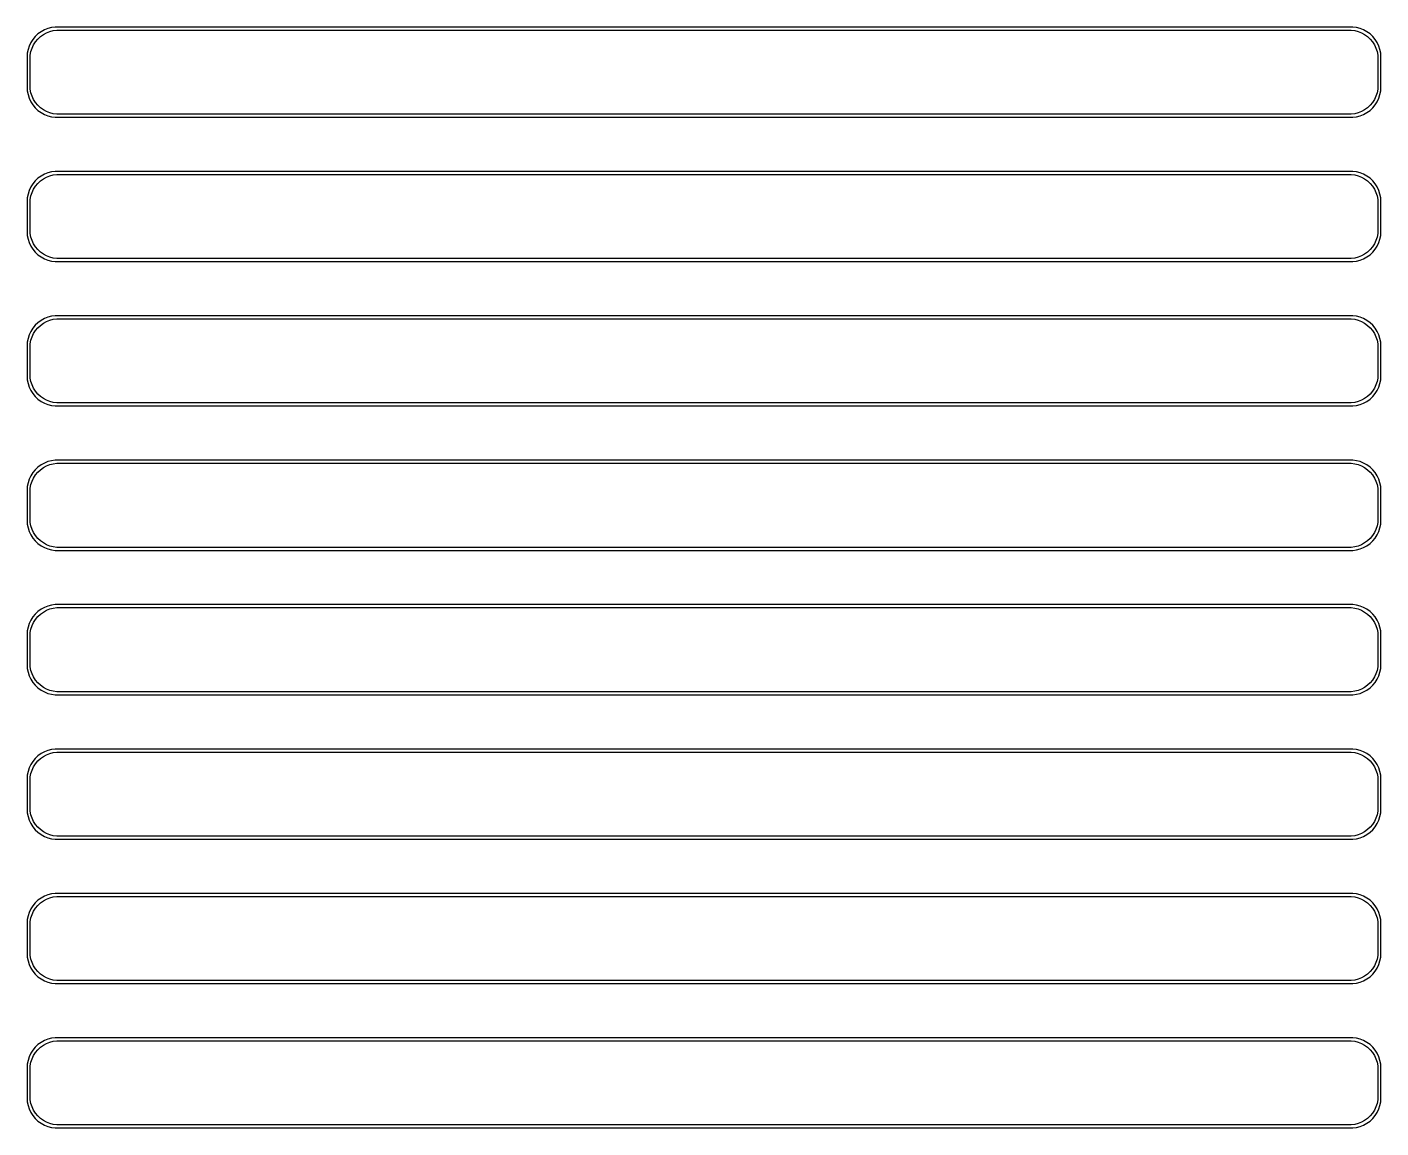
# Model space of a CAD drawing. Header units: metres. Extents: x -112 to 112, y 353 to 703.
# Drawn here: x -112.5 to 112.5, y 520.5 to 703.5 of the extents above; entities that cross this region are included whole.
import ezdxf

# ---------------------------------------------------------------- set-up
doc = ezdxf.new("R2010")
doc.units = ezdxf.units.M

msp = doc.modelspace()

# ---------------------------------------------------------------- linework, layer by layer
for p, q in [((-110.687, 702.353), (-111.145, 701.923)), ((-110.179, 702.722), (-110.687, 702.353)), ((-110.278, 701.91), (-109.795, 702.261)), ((-109.629, 703.024), (-110.179, 702.722)), ((-109.795, 702.261), (-109.272, 702.548)), ((-109.045, 703.255), (-109.629, 703.024)), ((-109.272, 702.548), (-108.718, 702.768)), ((-108.437, 703.411), (-109.045, 703.255)), ((-108.718, 702.768), (-108.14, 702.916)), ((-107.814, 703.49), (-108.437, 703.411)), ((-108.14, 702.916), (-107.548, 702.991)), ((107.814, 703.49), (-107.814, 703.49)), ((-107.548, 702.991), (107.548, 702.991)), ((107.548, 702.991), (108.14, 702.916)), ((108.437, 703.411), (107.814, 703.49)), ((108.14, 702.916), (108.718, 702.768)), ((109.045, 703.255), (108.437, 703.411)), ((108.718, 702.768), (109.272, 702.548)), ((109.629, 703.024), (109.045, 703.255)), ((109.272, 702.548), (109.795, 702.261)), ((110.179, 702.722), (109.629, 703.024)), ((109.795, 702.261), (110.278, 701.91)), ((110.687, 702.353), (110.179, 702.722)), ((111.145, 701.923), (110.687, 702.353)), ((-112.149, 700.341), (-112.343, 699.743)), ((-111.882, 700.909), (-112.149, 700.341)), ((-111.545, 701.439), (-111.882, 700.909)), ((-111.851, 699.431), (-111.666, 699.999)), ((-111.666, 699.999), (-111.412, 700.538)), ((-111.145, 701.923), (-111.545, 701.439)), ((-111.412, 700.538), (-111.093, 701.042)), ((-111.093, 701.042), (-110.713, 701.502)), ((-110.713, 701.502), (-110.278, 701.91)), ((110.278, 701.91), (110.713, 701.502)), ((110.713, 701.502), (111.093, 701.042)), ((111.093, 701.042), (111.412, 700.538)), ((111.545, 701.439), (111.145, 701.923)), ((111.412, 700.538), (111.666, 699.999)), ((111.882, 700.909), (111.545, 701.439)), ((111.666, 699.999), (111.851, 699.431)), ((112.149, 700.341), (111.882, 700.909)), ((112.343, 699.743), (112.149, 700.341)), ((-112.461, 699.127), (-112.5, 698.5)), ((-112.5, 698.5), (-112.5, 693.5)), ((-112.343, 699.743), (-112.461, 699.127)), ((-112, 698.25), (-111.963, 698.845)), ((-112, 693.75), (-112, 698.25)), ((-111.963, 698.845), (-111.851, 699.431)), ((111.851, 699.431), (111.963, 698.845)), ((111.963, 698.845), (112, 698.25)), ((112, 698.25), (112, 693.75)), ((112.461, 699.127), (112.343, 699.743)), ((112.5, 698.5), (112.461, 699.127)), ((112.5, 693.5), (112.5, 698.5)), ((-112.5, 693.5), (-112.461, 692.873)), ((-111.963, 693.155), (-112, 693.75)), ((-111.851, 692.569), (-111.963, 693.155)), ((111.963, 693.155), (111.851, 692.569)), ((112, 693.75), (111.963, 693.155)), ((112.461, 692.873), (112.5, 693.5)), ((-112.461, 692.873), (-112.343, 692.257)), ((-112.343, 692.257), (-112.149, 691.659)), ((-112.149, 691.659), (-111.882, 691.091)), ((-111.882, 691.091), (-111.545, 690.561)), ((-111.666, 692.001), (-111.851, 692.569)), ((-111.412, 691.462), (-111.666, 692.001)), ((-111.093, 690.958), (-111.412, 691.462)), ((-110.713, 690.498), (-111.093, 690.958)), ((111.093, 690.958), (110.713, 690.498)), ((111.412, 691.462), (111.093, 690.958)), ((111.666, 692.001), (111.412, 691.462)), ((111.545, 690.561), (111.882, 691.091)), ((111.851, 692.569), (111.666, 692.001)), ((111.882, 691.091), (112.149, 691.659)), ((112.149, 691.659), (112.343, 692.257)), ((112.343, 692.257), (112.461, 692.873)), ((-111.545, 690.561), (-111.145, 690.077)), ((-111.145, 690.077), (-110.687, 689.647)), ((-110.278, 690.09), (-110.713, 690.498)), ((-110.687, 689.647), (-110.179, 689.278)), ((-109.795, 689.739), (-110.278, 690.09)), ((-110.179, 689.278), (-109.629, 688.976)), ((-109.272, 689.452), (-109.795, 689.739)), ((-109.629, 688.976), (-109.045, 688.745)), ((-108.718, 689.232), (-109.272, 689.452)), ((-109.045, 688.745), (-108.437, 688.589)), ((-108.14, 689.084), (-108.718, 689.232)), ((-108.437, 688.589), (-107.814, 688.51)), ((-107.548, 689.009), (-108.14, 689.084)), ((-107.814, 688.51), (107.814, 688.51)), ((107.548, 689.009), (-107.548, 689.009)), ((108.14, 689.084), (107.548, 689.009)), ((107.814, 688.51), (108.437, 688.589)), ((108.718, 689.232), (108.14, 689.084)), ((108.437, 688.589), (109.045, 688.745)), ((109.272, 689.452), (108.718, 689.232)), ((109.045, 688.745), (109.629, 688.976)), ((109.795, 689.739), (109.272, 689.452)), ((109.629, 688.976), (110.179, 689.278)), ((110.278, 690.09), (109.795, 689.739)), ((110.179, 689.278), (110.687, 689.647)), ((110.713, 690.498), (110.278, 690.09)), ((110.687, 689.647), (111.145, 690.077)), ((111.145, 690.077), (111.545, 690.561)), ((-111.545, 677.439), (-111.882, 676.909)), ((-111.145, 677.923), (-111.545, 677.439)), ((-110.687, 678.353), (-111.145, 677.923)), ((-111.093, 677.042), (-110.713, 677.502)), ((-110.713, 677.502), (-110.278, 677.91)), ((-110.179, 678.722), (-110.687, 678.353)), ((-110.278, 677.91), (-109.795, 678.261)), ((-109.629, 679.024), (-110.179, 678.722)), ((-109.795, 678.261), (-109.272, 678.548)), ((-109.045, 679.255), (-109.629, 679.024)), ((-109.272, 678.548), (-108.718, 678.768)), ((-108.437, 679.411), (-109.045, 679.255)), ((-108.718, 678.768), (-108.14, 678.916)), ((-107.814, 679.49), (-108.437, 679.411)), ((-108.14, 678.916), (-107.548, 678.991)), ((107.814, 679.49), (-107.814, 679.49)), ((-107.548, 678.991), (107.548, 678.991)), ((107.548, 678.991), (108.14, 678.916)), ((108.437, 679.411), (107.814, 679.49)), ((108.14, 678.916), (108.718, 678.768)), ((109.045, 679.255), (108.437, 679.411)), ((108.718, 678.768), (109.272, 678.548)), ((109.629, 679.024), (109.045, 679.255)), ((109.272, 678.548), (109.795, 678.261)), ((110.179, 678.722), (109.629, 679.024)), ((109.795, 678.261), (110.278, 677.91)), ((110.687, 678.353), (110.179, 678.722)), ((110.278, 677.91), (110.713, 677.502)), ((111.145, 677.923), (110.687, 678.353)), ((110.713, 677.502), (111.093, 677.042)), ((111.545, 677.439), (111.145, 677.923)), ((111.882, 676.909), (111.545, 677.439)), ((-112.461, 675.127), (-112.5, 674.5)), ((-112.343, 675.743), (-112.461, 675.127)), ((-112.149, 676.341), (-112.343, 675.743)), ((-111.882, 676.909), (-112.149, 676.341)), ((-111.963, 674.845), (-111.851, 675.431)), ((-111.851, 675.431), (-111.666, 675.999)), ((-111.666, 675.999), (-111.412, 676.538)), ((-111.412, 676.538), (-111.093, 677.042)), ((111.093, 677.042), (111.412, 676.538)), ((111.412, 676.538), (111.666, 675.999)), ((111.666, 675.999), (111.851, 675.431)), ((111.851, 675.431), (111.963, 674.845)), ((112.149, 676.341), (111.882, 676.909)), ((112.343, 675.743), (112.149, 676.341)), ((112.461, 675.127), (112.343, 675.743)), ((112.5, 674.5), (112.461, 675.127)), ((-112.5, 674.5), (-112.5, 669.5)), ((-112, 674.25), (-111.963, 674.845)), ((-112, 669.75), (-112, 674.25)), ((111.963, 674.845), (112, 674.25)), ((112, 674.25), (112, 669.75)), ((112.5, 669.5), (112.5, 674.5)), ((-112.5, 669.5), (-112.461, 668.873)), ((-112.461, 668.873), (-112.343, 668.257)), ((-112.343, 668.257), (-112.149, 667.659)), ((-111.963, 669.155), (-112, 669.75)), ((-111.851, 668.569), (-111.963, 669.155)), ((-111.666, 668.001), (-111.851, 668.569)), ((111.851, 668.569), (111.666, 668.001)), ((111.963, 669.155), (111.851, 668.569)), ((112, 669.75), (111.963, 669.155)), ((112.149, 667.659), (112.343, 668.257)), ((112.343, 668.257), (112.461, 668.873)), ((112.461, 668.873), (112.5, 669.5)), ((-112.149, 667.659), (-111.882, 667.091)), ((-111.882, 667.091), (-111.545, 666.561)), ((-111.412, 667.462), (-111.666, 668.001)), ((-111.545, 666.561), (-111.145, 666.077)), ((-111.093, 666.958), (-111.412, 667.462)), ((-111.145, 666.077), (-110.687, 665.647)), ((-110.713, 666.498), (-111.093, 666.958)), ((-110.278, 666.09), (-110.713, 666.498)), ((-109.795, 665.739), (-110.278, 666.09)), ((110.278, 666.09), (109.795, 665.739)), ((110.713, 666.498), (110.278, 666.09)), ((110.687, 665.647), (111.145, 666.077)), ((111.093, 666.958), (110.713, 666.498)), ((111.412, 667.462), (111.093, 666.958)), ((111.145, 666.077), (111.545, 666.561)), ((111.666, 668.001), (111.412, 667.462)), ((111.545, 666.561), (111.882, 667.091)), ((111.882, 667.091), (112.149, 667.659)), ((-110.687, 665.647), (-110.179, 665.278)), ((-110.179, 665.278), (-109.629, 664.976)), ((-109.272, 665.452), (-109.795, 665.739)), ((-109.629, 664.976), (-109.045, 664.745)), ((-108.718, 665.232), (-109.272, 665.452)), ((-109.045, 664.745), (-108.437, 664.589)), ((-108.14, 665.084), (-108.718, 665.232)), ((-108.437, 664.589), (-107.814, 664.51)), ((-107.548, 665.009), (-108.14, 665.084)), ((-107.814, 664.51), (107.814, 664.51)), ((107.548, 665.009), (-107.548, 665.009)), ((108.14, 665.084), (107.548, 665.009)), ((107.814, 664.51), (108.437, 664.589)), ((108.718, 665.232), (108.14, 665.084)), ((108.437, 664.589), (109.045, 664.745)), ((109.272, 665.452), (108.718, 665.232)), ((109.045, 664.745), (109.629, 664.976)), ((109.795, 665.739), (109.272, 665.452)), ((109.629, 664.976), (110.179, 665.278)), ((110.179, 665.278), (110.687, 665.647)), ((-109.629, 655.024), (-110.179, 654.722)), ((-109.045, 655.255), (-109.629, 655.024)), ((-109.272, 654.548), (-108.718, 654.768)), ((-108.437, 655.411), (-109.045, 655.255)), ((-108.718, 654.768), (-108.14, 654.916)), ((-107.814, 655.49), (-108.437, 655.411)), ((-108.14, 654.916), (-107.548, 654.991)), ((107.814, 655.49), (-107.814, 655.49)), ((-107.548, 654.991), (107.548, 654.991)), ((107.548, 654.991), (108.14, 654.916)), ((108.437, 655.411), (107.814, 655.49)), ((108.14, 654.916), (108.718, 654.768)), ((109.045, 655.255), (108.437, 655.411)), ((108.718, 654.768), (109.272, 654.548)), ((109.629, 655.024), (109.045, 655.255)), ((110.179, 654.722), (109.629, 655.024)), ((-111.882, 652.909), (-112.149, 652.341)), ((-111.545, 653.439), (-111.882, 652.909)), ((-111.666, 651.999), (-111.412, 652.538)), ((-111.145, 653.923), (-111.545, 653.439)), ((-111.412, 652.538), (-111.093, 653.042)), ((-110.687, 654.353), (-111.145, 653.923)), ((-111.093, 653.042), (-110.713, 653.502)), ((-110.713, 653.502), (-110.278, 653.91)), ((-110.179, 654.722), (-110.687, 654.353)), ((-110.278, 653.91), (-109.795, 654.261)), ((-109.795, 654.261), (-109.272, 654.548)), ((109.272, 654.548), (109.795, 654.261)), ((109.795, 654.261), (110.278, 653.91)), ((110.687, 654.353), (110.179, 654.722)), ((110.278, 653.91), (110.713, 653.502)), ((111.145, 653.923), (110.687, 654.353)), ((110.713, 653.502), (111.093, 653.042)), ((111.093, 653.042), (111.412, 652.538)), ((111.545, 653.439), (111.145, 653.923)), ((111.412, 652.538), (111.666, 651.999)), ((111.882, 652.909), (111.545, 653.439)), ((112.149, 652.341), (111.882, 652.909)), ((-112.461, 651.127), (-112.5, 650.5)), ((-112.5, 650.5), (-112.5, 645.5)), ((-112.343, 651.743), (-112.461, 651.127)), ((-112.149, 652.341), (-112.343, 651.743)), ((-112, 650.25), (-111.963, 650.845)), ((-112, 645.75), (-112, 650.25)), ((-111.963, 650.845), (-111.851, 651.431)), ((-111.851, 651.431), (-111.666, 651.999)), ((111.666, 651.999), (111.851, 651.431)), ((111.851, 651.431), (111.963, 650.845)), ((111.963, 650.845), (112, 650.25)), ((112, 650.25), (112, 645.75)), ((112.343, 651.743), (112.149, 652.341)), ((112.461, 651.127), (112.343, 651.743)), ((112.5, 650.5), (112.461, 651.127)), ((112.5, 645.5), (112.5, 650.5)), ((-111.963, 645.155), (-112, 645.75)), ((112, 645.75), (111.963, 645.155)), ((-112.5, 645.5), (-112.461, 644.873)), ((-112.461, 644.873), (-112.343, 644.257)), ((-112.343, 644.257), (-112.149, 643.659)), ((-112.149, 643.659), (-111.882, 643.091)), ((-111.851, 644.569), (-111.963, 645.155)), ((-111.666, 644.001), (-111.851, 644.569)), ((-111.412, 643.462), (-111.666, 644.001)), ((111.666, 644.001), (111.412, 643.462)), ((111.851, 644.569), (111.666, 644.001)), ((111.963, 645.155), (111.851, 644.569)), ((111.882, 643.091), (112.149, 643.659)), ((112.149, 643.659), (112.343, 644.257)), ((112.343, 644.257), (112.461, 644.873)), ((112.461, 644.873), (112.5, 645.5)), ((-111.882, 643.091), (-111.545, 642.561)), ((-111.545, 642.561), (-111.145, 642.077)), ((-111.093, 642.958), (-111.412, 643.462)), ((-111.145, 642.077), (-110.687, 641.647)), ((-110.713, 642.498), (-111.093, 642.958)), ((-110.278, 642.09), (-110.713, 642.498)), ((-110.687, 641.647), (-110.179, 641.278)), ((-109.795, 641.739), (-110.278, 642.09)), ((-110.179, 641.278), (-109.629, 640.976)), ((-109.272, 641.452), (-109.795, 641.739)), ((-108.718, 641.232), (-109.272, 641.452)), ((109.272, 641.452), (108.718, 641.232)), ((109.795, 641.739), (109.272, 641.452)), ((109.629, 640.976), (110.179, 641.278)), ((110.278, 642.09), (109.795, 641.739)), ((110.179, 641.278), (110.687, 641.647)), ((110.713, 642.498), (110.278, 642.09)), ((110.687, 641.647), (111.145, 642.077)), ((111.093, 642.958), (110.713, 642.498)), ((111.412, 643.462), (111.093, 642.958)), ((111.145, 642.077), (111.545, 642.561)), ((111.545, 642.561), (111.882, 643.091)), ((-109.629, 640.976), (-109.045, 640.745)), ((-109.045, 640.745), (-108.437, 640.589)), ((-108.14, 641.084), (-108.718, 641.232)), ((-108.437, 640.589), (-107.814, 640.51)), ((-107.548, 641.009), (-108.14, 641.084)), ((-107.814, 640.51), (107.814, 640.51)), ((107.548, 641.009), (-107.548, 641.009)), ((108.14, 641.084), (107.548, 641.009)), ((107.814, 640.51), (108.437, 640.589)), ((108.718, 641.232), (108.14, 641.084)), ((108.437, 640.589), (109.045, 640.745)), ((109.045, 640.745), (109.629, 640.976)), ((-110.687, 630.353), (-111.145, 629.923)), ((-110.179, 630.722), (-110.687, 630.353)), ((-110.278, 629.91), (-109.795, 630.261)), ((-109.629, 631.024), (-110.179, 630.722)), ((-109.795, 630.261), (-109.272, 630.548)), ((-109.045, 631.255), (-109.629, 631.024)), ((-109.272, 630.548), (-108.718, 630.768)), ((-108.437, 631.411), (-109.045, 631.255)), ((-108.718, 630.768), (-108.14, 630.916)), ((-107.814, 631.49), (-108.437, 631.411)), ((-108.14, 630.916), (-107.548, 630.991)), ((107.814, 631.49), (-107.814, 631.49)), ((-107.548, 630.991), (107.548, 630.991)), ((107.548, 630.991), (108.14, 630.916)), ((108.437, 631.411), (107.814, 631.49)), ((108.14, 630.916), (108.718, 630.768)), ((109.045, 631.255), (108.437, 631.411)), ((108.718, 630.768), (109.272, 630.548)), ((109.629, 631.024), (109.045, 631.255)), ((109.272, 630.548), (109.795, 630.261)), ((110.179, 630.722), (109.629, 631.024)), ((109.795, 630.261), (110.278, 629.91)), ((110.687, 630.353), (110.179, 630.722)), ((111.145, 629.923), (110.687, 630.353)), ((-112.149, 628.341), (-112.343, 627.743)), ((-111.882, 628.909), (-112.149, 628.341)), ((-111.545, 629.439), (-111.882, 628.909)), ((-111.851, 627.431), (-111.666, 627.999)), ((-111.666, 627.999), (-111.412, 628.538)), ((-111.145, 629.923), (-111.545, 629.439)), ((-111.412, 628.538), (-111.093, 629.042)), ((-111.093, 629.042), (-110.713, 629.502)), ((-110.713, 629.502), (-110.278, 629.91)), ((110.278, 629.91), (110.713, 629.502)), ((110.713, 629.502), (111.093, 629.042)), ((111.093, 629.042), (111.412, 628.538)), ((111.545, 629.439), (111.145, 629.923)), ((111.412, 628.538), (111.666, 627.999)), ((111.882, 628.909), (111.545, 629.439)), ((111.666, 627.999), (111.851, 627.431)), ((112.149, 628.341), (111.882, 628.909)), ((112.343, 627.743), (112.149, 628.341)), ((-112.461, 627.127), (-112.5, 626.5)), ((-112.5, 626.5), (-112.5, 621.5)), ((-112.343, 627.743), (-112.461, 627.127)), ((-112, 626.25), (-111.963, 626.845)), ((-112, 621.75), (-112, 626.25)), ((-111.963, 626.845), (-111.851, 627.431)), ((111.851, 627.431), (111.963, 626.845)), ((111.963, 626.845), (112, 626.25)), ((112, 626.25), (112, 621.75)), ((112.461, 627.127), (112.343, 627.743)), ((112.5, 626.5), (112.461, 627.127)), ((112.5, 621.5), (112.5, 626.5)), ((-112.5, 621.5), (-112.461, 620.873)), ((-111.963, 621.155), (-112, 621.75)), ((-111.851, 620.569), (-111.963, 621.155)), ((111.963, 621.155), (111.851, 620.569)), ((112, 621.75), (111.963, 621.155)), ((112.461, 620.873), (112.5, 621.5)), ((-112.461, 620.873), (-112.343, 620.257)), ((-112.343, 620.257), (-112.149, 619.659)), ((-112.149, 619.659), (-111.882, 619.091)), ((-111.882, 619.091), (-111.545, 618.561)), ((-111.666, 620.001), (-111.851, 620.569)), ((-111.412, 619.462), (-111.666, 620.001)), ((-111.093, 618.958), (-111.412, 619.462)), ((-110.713, 618.498), (-111.093, 618.958)), ((111.093, 618.958), (110.713, 618.498)), ((111.412, 619.462), (111.093, 618.958)), ((111.666, 620.001), (111.412, 619.462)), ((111.545, 618.561), (111.882, 619.091)), ((111.851, 620.569), (111.666, 620.001)), ((111.882, 619.091), (112.149, 619.659)), ((112.149, 619.659), (112.343, 620.257)), ((112.343, 620.257), (112.461, 620.873)), ((-111.545, 618.561), (-111.145, 618.077)), ((-111.145, 618.077), (-110.687, 617.647)), ((-110.278, 618.09), (-110.713, 618.498)), ((-110.687, 617.647), (-110.179, 617.278)), ((-109.795, 617.739), (-110.278, 618.09)), ((-110.179, 617.278), (-109.629, 616.976)), ((-109.272, 617.452), (-109.795, 617.739)), ((-109.629, 616.976), (-109.045, 616.745)), ((-108.718, 617.232), (-109.272, 617.452)), ((-109.045, 616.745), (-108.437, 616.589)), ((-108.14, 617.084), (-108.718, 617.232)), ((-108.437, 616.589), (-107.814, 616.51)), ((-107.548, 617.009), (-108.14, 617.084)), ((-107.814, 616.51), (107.814, 616.51)), ((107.548, 617.009), (-107.548, 617.009)), ((108.14, 617.084), (107.548, 617.009)), ((107.814, 616.51), (108.437, 616.589)), ((108.718, 617.232), (108.14, 617.084)), ((108.437, 616.589), (109.045, 616.745)), ((109.272, 617.452), (108.718, 617.232)), ((109.045, 616.745), (109.629, 616.976)), ((109.795, 617.739), (109.272, 617.452)), ((109.629, 616.976), (110.179, 617.278)), ((110.278, 618.09), (109.795, 617.739)), ((110.179, 617.278), (110.687, 617.647)), ((110.713, 618.498), (110.278, 618.09)), ((110.687, 617.647), (111.145, 618.077)), ((111.145, 618.077), (111.545, 618.561)), ((-111.545, 605.439), (-111.882, 604.909)), ((-111.145, 605.923), (-111.545, 605.439)), ((-110.687, 606.353), (-111.145, 605.923)), ((-111.093, 605.042), (-110.713, 605.502)), ((-110.713, 605.502), (-110.278, 605.91)), ((-110.179, 606.722), (-110.687, 606.353)), ((-110.278, 605.91), (-109.795, 606.261)), ((-109.629, 607.024), (-110.179, 606.722)), ((-109.795, 606.261), (-109.272, 606.548)), ((-109.045, 607.255), (-109.629, 607.024)), ((-109.272, 606.548), (-108.718, 606.768)), ((-108.437, 607.411), (-109.045, 607.255)), ((-108.718, 606.768), (-108.14, 606.916)), ((-107.814, 607.49), (-108.437, 607.411)), ((-108.14, 606.916), (-107.548, 606.991)), ((107.814, 607.49), (-107.814, 607.49)), ((-107.548, 606.991), (107.548, 606.991)), ((107.548, 606.991), (108.14, 606.916)), ((108.437, 607.411), (107.814, 607.49)), ((108.14, 606.916), (108.718, 606.768)), ((109.045, 607.255), (108.437, 607.411)), ((108.718, 606.768), (109.272, 606.548)), ((109.629, 607.024), (109.045, 607.255)), ((109.272, 606.548), (109.795, 606.261)), ((110.179, 606.722), (109.629, 607.024)), ((109.795, 606.261), (110.278, 605.91)), ((110.687, 606.353), (110.179, 606.722)), ((110.278, 605.91), (110.713, 605.502)), ((111.145, 605.923), (110.687, 606.353)), ((110.713, 605.502), (111.093, 605.042)), ((111.545, 605.439), (111.145, 605.923)), ((111.882, 604.909), (111.545, 605.439)), ((-112.461, 603.127), (-112.5, 602.5)), ((-112.343, 603.743), (-112.461, 603.127)), ((-112.149, 604.341), (-112.343, 603.743)), ((-111.882, 604.909), (-112.149, 604.341)), ((-111.963, 602.845), (-111.851, 603.431)), ((-111.851, 603.431), (-111.666, 603.999)), ((-111.666, 603.999), (-111.412, 604.538)), ((-111.412, 604.538), (-111.093, 605.042)), ((111.093, 605.042), (111.412, 604.538)), ((111.412, 604.538), (111.666, 603.999)), ((111.666, 603.999), (111.851, 603.431)), ((111.851, 603.431), (111.963, 602.845)), ((112.149, 604.341), (111.882, 604.909)), ((112.343, 603.743), (112.149, 604.341)), ((112.461, 603.127), (112.343, 603.743)), ((112.5, 602.5), (112.461, 603.127)), ((-112.5, 602.5), (-112.5, 597.5)), ((-112, 602.25), (-111.963, 602.845)), ((-112, 597.75), (-112, 602.25)), ((111.963, 602.845), (112, 602.25)), ((112, 602.25), (112, 597.75)), ((112.5, 597.5), (112.5, 602.5)), ((-112.5, 597.5), (-112.461, 596.873)), ((-112.461, 596.873), (-112.343, 596.257)), ((-112.343, 596.257), (-112.149, 595.659)), ((-111.963, 597.155), (-112, 597.75)), ((-111.851, 596.569), (-111.963, 597.155)), ((-111.666, 596.001), (-111.851, 596.569)), ((111.851, 596.569), (111.666, 596.001)), ((111.963, 597.155), (111.851, 596.569)), ((112, 597.75), (111.963, 597.155)), ((112.149, 595.659), (112.343, 596.257)), ((112.343, 596.257), (112.461, 596.873)), ((112.461, 596.873), (112.5, 597.5)), ((-112.149, 595.659), (-111.882, 595.091)), ((-111.882, 595.091), (-111.545, 594.561)), ((-111.412, 595.462), (-111.666, 596.001)), ((-111.545, 594.561), (-111.145, 594.077)), ((-111.093, 594.958), (-111.412, 595.462)), ((-111.145, 594.077), (-110.687, 593.647)), ((-110.713, 594.498), (-111.093, 594.958)), ((-110.278, 594.09), (-110.713, 594.498)), ((-109.795, 593.739), (-110.278, 594.09)), ((110.278, 594.09), (109.795, 593.739)), ((110.713, 594.498), (110.278, 594.09)), ((110.687, 593.647), (111.145, 594.077)), ((111.093, 594.958), (110.713, 594.498)), ((111.412, 595.462), (111.093, 594.958)), ((111.145, 594.077), (111.545, 594.561)), ((111.666, 596.001), (111.412, 595.462)), ((111.545, 594.561), (111.882, 595.091)), ((111.882, 595.091), (112.149, 595.659)), ((-110.687, 593.647), (-110.179, 593.278)), ((-110.179, 593.278), (-109.629, 592.976)), ((-109.272, 593.452), (-109.795, 593.739)), ((-109.629, 592.976), (-109.045, 592.745)), ((-108.718, 593.232), (-109.272, 593.452)), ((-109.045, 592.745), (-108.437, 592.589)), ((-108.14, 593.084), (-108.718, 593.232)), ((-108.437, 592.589), (-107.814, 592.51)), ((-107.548, 593.009), (-108.14, 593.084)), ((-107.814, 592.51), (107.814, 592.51)), ((107.548, 593.009), (-107.548, 593.009)), ((108.14, 593.084), (107.548, 593.009)), ((107.814, 592.51), (108.437, 592.589)), ((108.718, 593.232), (108.14, 593.084)), ((108.437, 592.589), (109.045, 592.745)), ((109.272, 593.452), (108.718, 593.232)), ((109.045, 592.745), (109.629, 592.976)), ((109.795, 593.739), (109.272, 593.452)), ((109.629, 592.976), (110.179, 593.278)), ((110.179, 593.278), (110.687, 593.647)), ((-109.629, 583.024), (-110.179, 582.722)), ((-109.045, 583.255), (-109.629, 583.024)), ((-109.272, 582.548), (-108.718, 582.768)), ((-108.437, 583.411), (-109.045, 583.255)), ((-108.718, 582.768), (-108.14, 582.916)), ((-107.814, 583.49), (-108.437, 583.411)), ((-108.14, 582.916), (-107.548, 582.991)), ((107.814, 583.49), (-107.814, 583.49)), ((-107.548, 582.991), (107.548, 582.991)), ((107.548, 582.991), (108.14, 582.916)), ((108.437, 583.411), (107.814, 583.49)), ((108.14, 582.916), (108.718, 582.768)), ((109.045, 583.255), (108.437, 583.411)), ((108.718, 582.768), (109.272, 582.548)), ((109.629, 583.024), (109.045, 583.255)), ((110.179, 582.722), (109.629, 583.024)), ((-111.882, 580.909), (-112.149, 580.341)), ((-111.545, 581.439), (-111.882, 580.909)), ((-111.666, 579.999), (-111.412, 580.538)), ((-111.145, 581.923), (-111.545, 581.439)), ((-111.412, 580.538), (-111.093, 581.042)), ((-110.687, 582.353), (-111.145, 581.923)), ((-111.093, 581.042), (-110.713, 581.502)), ((-110.713, 581.502), (-110.278, 581.91)), ((-110.179, 582.722), (-110.687, 582.353)), ((-110.278, 581.91), (-109.795, 582.261)), ((-109.795, 582.261), (-109.272, 582.548)), ((109.272, 582.548), (109.795, 582.261)), ((109.795, 582.261), (110.278, 581.91)), ((110.687, 582.353), (110.179, 582.722)), ((110.278, 581.91), (110.713, 581.502)), ((111.145, 581.923), (110.687, 582.353)), ((110.713, 581.502), (111.093, 581.042)), ((111.093, 581.042), (111.412, 580.538)), ((111.545, 581.439), (111.145, 581.923)), ((111.412, 580.538), (111.666, 579.999)), ((111.882, 580.909), (111.545, 581.439)), ((112.149, 580.341), (111.882, 580.909)), ((-112.461, 579.127), (-112.5, 578.5)), ((-112.5, 578.5), (-112.5, 573.5)), ((-112.343, 579.743), (-112.461, 579.127)), ((-112.149, 580.341), (-112.343, 579.743)), ((-112, 578.25), (-111.963, 578.845)), ((-112, 573.75), (-112, 578.25)), ((-111.963, 578.845), (-111.851, 579.431)), ((-111.851, 579.431), (-111.666, 579.999)), ((111.666, 579.999), (111.851, 579.431)), ((111.851, 579.431), (111.963, 578.845)), ((111.963, 578.845), (112, 578.25)), ((112, 578.25), (112, 573.75)), ((112.343, 579.743), (112.149, 580.341)), ((112.461, 579.127), (112.343, 579.743)), ((112.5, 578.5), (112.461, 579.127)), ((112.5, 573.5), (112.5, 578.5)), ((-111.963, 573.155), (-112, 573.75)), ((112, 573.75), (111.963, 573.155)), ((-112.5, 573.5), (-112.461, 572.873)), ((-112.461, 572.873), (-112.343, 572.257)), ((-112.343, 572.257), (-112.149, 571.659)), ((-112.149, 571.659), (-111.882, 571.091)), ((-111.851, 572.569), (-111.963, 573.155)), ((-111.666, 572.001), (-111.851, 572.569)), ((-111.412, 571.462), (-111.666, 572.001)), ((111.666, 572.001), (111.412, 571.462)), ((111.851, 572.569), (111.666, 572.001)), ((111.963, 573.155), (111.851, 572.569)), ((111.882, 571.091), (112.149, 571.659)), ((112.149, 571.659), (112.343, 572.257)), ((112.343, 572.257), (112.461, 572.873)), ((112.461, 572.873), (112.5, 573.5)), ((-111.882, 571.091), (-111.545, 570.561)), ((-111.545, 570.561), (-111.145, 570.077)), ((-111.093, 570.958), (-111.412, 571.462)), ((-111.145, 570.077), (-110.687, 569.647)), ((-110.713, 570.498), (-111.093, 570.958)), ((-110.278, 570.09), (-110.713, 570.498)), ((-110.687, 569.647), (-110.179, 569.278)), ((-109.795, 569.739), (-110.278, 570.09)), ((-110.179, 569.278), (-109.629, 568.976)), ((-109.272, 569.452), (-109.795, 569.739)), ((-108.718, 569.232), (-109.272, 569.452)), ((109.272, 569.452), (108.718, 569.232)), ((109.795, 569.739), (109.272, 569.452)), ((109.629, 568.976), (110.179, 569.278)), ((110.278, 570.09), (109.795, 569.739)), ((110.179, 569.278), (110.687, 569.647)), ((110.713, 570.498), (110.278, 570.09)), ((110.687, 569.647), (111.145, 570.077)), ((111.093, 570.958), (110.713, 570.498)), ((111.412, 571.462), (111.093, 570.958)), ((111.145, 570.077), (111.545, 570.561)), ((111.545, 570.561), (111.882, 571.091)), ((-109.629, 568.976), (-109.045, 568.745)), ((-109.045, 568.745), (-108.437, 568.589)), ((-108.14, 569.084), (-108.718, 569.232)), ((-108.437, 568.589), (-107.814, 568.51)), ((-107.548, 569.009), (-108.14, 569.084)), ((-107.814, 568.51), (107.814, 568.51)), ((107.548, 569.009), (-107.548, 569.009)), ((108.14, 569.084), (107.548, 569.009)), ((107.814, 568.51), (108.437, 568.589)), ((108.718, 569.232), (108.14, 569.084)), ((108.437, 568.589), (109.045, 568.745)), ((109.045, 568.745), (109.629, 568.976)), ((-110.687, 558.353), (-111.145, 557.923)), ((-110.179, 558.722), (-110.687, 558.353)), ((-110.278, 557.91), (-109.795, 558.261)), ((-109.629, 559.024), (-110.179, 558.722)), ((-109.795, 558.261), (-109.272, 558.548)), ((-109.045, 559.255), (-109.629, 559.024)), ((-109.272, 558.548), (-108.718, 558.768)), ((-108.437, 559.411), (-109.045, 559.255)), ((-108.718, 558.768), (-108.14, 558.916)), ((-107.814, 559.49), (-108.437, 559.411)), ((-108.14, 558.916), (-107.548, 558.991)), ((107.814, 559.49), (-107.814, 559.49)), ((-107.548, 558.991), (107.548, 558.991)), ((107.548, 558.991), (108.14, 558.916)), ((108.437, 559.411), (107.814, 559.49)), ((108.14, 558.916), (108.718, 558.768)), ((109.045, 559.255), (108.437, 559.411)), ((108.718, 558.768), (109.272, 558.548)), ((109.629, 559.024), (109.045, 559.255)), ((109.272, 558.548), (109.795, 558.261)), ((110.179, 558.722), (109.629, 559.024)), ((109.795, 558.261), (110.278, 557.91)), ((110.687, 558.353), (110.179, 558.722)), ((111.145, 557.923), (110.687, 558.353)), ((-112.149, 556.341), (-112.343, 555.743)), ((-111.882, 556.909), (-112.149, 556.341)), ((-111.545, 557.439), (-111.882, 556.909)), ((-111.851, 555.431), (-111.666, 555.999)), ((-111.666, 555.999), (-111.412, 556.538)), ((-111.145, 557.923), (-111.545, 557.439)), ((-111.412, 556.538), (-111.093, 557.042)), ((-111.093, 557.042), (-110.713, 557.502)), ((-110.713, 557.502), (-110.278, 557.91)), ((110.278, 557.91), (110.713, 557.502)), ((110.713, 557.502), (111.093, 557.042)), ((111.093, 557.042), (111.412, 556.538)), ((111.545, 557.439), (111.145, 557.923)), ((111.412, 556.538), (111.666, 555.999)), ((111.882, 556.909), (111.545, 557.439)), ((111.666, 555.999), (111.851, 555.431)), ((112.149, 556.341), (111.882, 556.909)), ((112.343, 555.743), (112.149, 556.341)), ((-112.461, 555.127), (-112.5, 554.5)), ((-112.5, 554.5), (-112.5, 549.5)), ((-112.343, 555.743), (-112.461, 555.127)), ((-112, 554.25), (-111.963, 554.845)), ((-112, 549.75), (-112, 554.25)), ((-111.963, 554.845), (-111.851, 555.431)), ((111.851, 555.431), (111.963, 554.845)), ((111.963, 554.845), (112, 554.25)), ((112, 554.25), (112, 549.75)), ((112.461, 555.127), (112.343, 555.743)), ((112.5, 554.5), (112.461, 555.127)), ((112.5, 549.5), (112.5, 554.5)), ((-112.5, 549.5), (-112.461, 548.873)), ((-111.963, 549.155), (-112, 549.75)), ((-111.851, 548.569), (-111.963, 549.155)), ((111.963, 549.155), (111.851, 548.569)), ((112, 549.75), (111.963, 549.155)), ((112.461, 548.873), (112.5, 549.5)), ((-112.461, 548.873), (-112.343, 548.257)), ((-112.343, 548.257), (-112.149, 547.659)), ((-112.149, 547.659), (-111.882, 547.091)), ((-111.882, 547.091), (-111.545, 546.561)), ((-111.666, 548.001), (-111.851, 548.569)), ((-111.412, 547.462), (-111.666, 548.001)), ((-111.093, 546.958), (-111.412, 547.462)), ((-110.713, 546.498), (-111.093, 546.958)), ((111.093, 546.958), (110.713, 546.498)), ((111.412, 547.462), (111.093, 546.958)), ((111.666, 548.001), (111.412, 547.462)), ((111.545, 546.561), (111.882, 547.091)), ((111.851, 548.569), (111.666, 548.001)), ((111.882, 547.091), (112.149, 547.659)), ((112.149, 547.659), (112.343, 548.257)), ((112.343, 548.257), (112.461, 548.873)), ((-111.545, 546.561), (-111.145, 546.077)), ((-111.145, 546.077), (-110.687, 545.647)), ((-110.278, 546.09), (-110.713, 546.498)), ((-110.687, 545.647), (-110.179, 545.278)), ((-109.795, 545.739), (-110.278, 546.09)), ((-110.179, 545.278), (-109.629, 544.976)), ((-109.272, 545.452), (-109.795, 545.739)), ((-109.629, 544.976), (-109.045, 544.745)), ((-108.718, 545.232), (-109.272, 545.452)), ((-109.045, 544.745), (-108.437, 544.589)), ((-108.14, 545.084), (-108.718, 545.232)), ((-108.437, 544.589), (-107.814, 544.51)), ((-107.548, 545.009), (-108.14, 545.084)), ((-107.814, 544.51), (107.814, 544.51)), ((107.548, 545.009), (-107.548, 545.009)), ((108.14, 545.084), (107.548, 545.009)), ((107.814, 544.51), (108.437, 544.589)), ((108.718, 545.232), (108.14, 545.084)), ((108.437, 544.589), (109.045, 544.745)), ((109.272, 545.452), (108.718, 545.232)), ((109.045, 544.745), (109.629, 544.976)), ((109.795, 545.739), (109.272, 545.452)), ((109.629, 544.976), (110.179, 545.278)), ((110.278, 546.09), (109.795, 545.739)), ((110.179, 545.278), (110.687, 545.647)), ((110.713, 546.498), (110.278, 546.09)), ((110.687, 545.647), (111.145, 546.077)), ((111.145, 546.077), (111.545, 546.561)), ((-111.545, 533.439), (-111.882, 532.909)), ((-111.145, 533.923), (-111.545, 533.439)), ((-110.687, 534.353), (-111.145, 533.923)), ((-111.093, 533.042), (-110.713, 533.502)), ((-110.713, 533.502), (-110.278, 533.91)), ((-110.179, 534.722), (-110.687, 534.353)), ((-110.278, 533.91), (-109.795, 534.261)), ((-109.629, 535.024), (-110.179, 534.722)), ((-109.795, 534.261), (-109.272, 534.548)), ((-109.045, 535.255), (-109.629, 535.024)), ((-109.272, 534.548), (-108.718, 534.768)), ((-108.437, 535.411), (-109.045, 535.255)), ((-108.718, 534.768), (-108.14, 534.916)), ((-107.814, 535.49), (-108.437, 535.411)), ((-108.14, 534.916), (-107.548, 534.991)), ((107.814, 535.49), (-107.814, 535.49)), ((-107.548, 534.991), (107.548, 534.991)), ((107.548, 534.991), (108.14, 534.916)), ((108.437, 535.411), (107.814, 535.49)), ((108.14, 534.916), (108.718, 534.768)), ((109.045, 535.255), (108.437, 535.411)), ((108.718, 534.768), (109.272, 534.548)), ((109.629, 535.024), (109.045, 535.255)), ((109.272, 534.548), (109.795, 534.261)), ((110.179, 534.722), (109.629, 535.024)), ((109.795, 534.261), (110.278, 533.91)), ((110.687, 534.353), (110.179, 534.722)), ((110.278, 533.91), (110.713, 533.502)), ((111.145, 533.923), (110.687, 534.353)), ((110.713, 533.502), (111.093, 533.042)), ((111.545, 533.439), (111.145, 533.923)), ((111.882, 532.909), (111.545, 533.439)), ((-112.461, 531.127), (-112.5, 530.5)), ((-112.343, 531.743), (-112.461, 531.127)), ((-112.149, 532.341), (-112.343, 531.743)), ((-111.882, 532.909), (-112.149, 532.341)), ((-111.963, 530.845), (-111.851, 531.431)), ((-111.851, 531.431), (-111.666, 531.999)), ((-111.666, 531.999), (-111.412, 532.538)), ((-111.412, 532.538), (-111.093, 533.042)), ((111.093, 533.042), (111.412, 532.538)), ((111.412, 532.538), (111.666, 531.999)), ((111.666, 531.999), (111.851, 531.431)), ((111.851, 531.431), (111.963, 530.845)), ((112.149, 532.341), (111.882, 532.909)), ((112.343, 531.743), (112.149, 532.341)), ((112.461, 531.127), (112.343, 531.743)), ((112.5, 530.5), (112.461, 531.127)), ((-112.5, 530.5), (-112.5, 525.5)), ((-112, 530.25), (-111.963, 530.845)), ((-112, 525.75), (-112, 530.25)), ((111.963, 530.845), (112, 530.25)), ((112, 530.25), (112, 525.75)), ((112.5, 525.5), (112.5, 530.5)), ((-112.5, 525.5), (-112.461, 524.873)), ((-112.461, 524.873), (-112.343, 524.257)), ((-112.343, 524.257), (-112.149, 523.659)), ((-111.963, 525.155), (-112, 525.75)), ((-111.851, 524.569), (-111.963, 525.155)), ((-111.666, 524.001), (-111.851, 524.569)), ((111.851, 524.569), (111.666, 524.001)), ((111.963, 525.155), (111.851, 524.569)), ((112, 525.75), (111.963, 525.155)), ((112.149, 523.659), (112.343, 524.257)), ((112.343, 524.257), (112.461, 524.873)), ((112.461, 524.873), (112.5, 525.5)), ((-112.149, 523.659), (-111.882, 523.091)), ((-111.882, 523.091), (-111.545, 522.561)), ((-111.412, 523.462), (-111.666, 524.001)), ((-111.545, 522.561), (-111.145, 522.077)), ((-111.093, 522.958), (-111.412, 523.462)), ((-111.145, 522.077), (-110.687, 521.647)), ((-110.713, 522.498), (-111.093, 522.958)), ((-110.278, 522.09), (-110.713, 522.498)), ((-109.795, 521.739), (-110.278, 522.09)), ((110.278, 522.09), (109.795, 521.739)), ((110.713, 522.498), (110.278, 522.09)), ((110.687, 521.647), (111.145, 522.077)), ((111.093, 522.958), (110.713, 522.498)), ((111.412, 523.462), (111.093, 522.958)), ((111.145, 522.077), (111.545, 522.561)), ((111.666, 524.001), (111.412, 523.462)), ((111.545, 522.561), (111.882, 523.091)), ((111.882, 523.091), (112.149, 523.659)), ((-110.687, 521.647), (-110.179, 521.278)), ((-110.179, 521.278), (-109.629, 520.976)), ((-109.272, 521.452), (-109.795, 521.739)), ((-109.629, 520.976), (-109.045, 520.745)), ((-108.718, 521.232), (-109.272, 521.452)), ((-109.045, 520.745), (-108.437, 520.589)), ((-108.14, 521.084), (-108.718, 521.232)), ((-108.437, 520.589), (-107.814, 520.51)), ((-107.548, 521.009), (-108.14, 521.084)), ((-107.814, 520.51), (107.814, 520.51)), ((107.548, 521.009), (-107.548, 521.009)), ((108.14, 521.084), (107.548, 521.009)), ((107.814, 520.51), (108.437, 520.589)), ((108.718, 521.232), (108.14, 521.084)), ((108.437, 520.589), (109.045, 520.745)), ((109.272, 521.452), (108.718, 521.232)), ((109.045, 520.745), (109.629, 520.976)), ((109.795, 521.739), (109.272, 521.452)), ((109.629, 520.976), (110.179, 521.278)), ((110.179, 521.278), (110.687, 521.647))]:
    msp.add_line(p, q)

doc.saveas('drawing.dxf')
